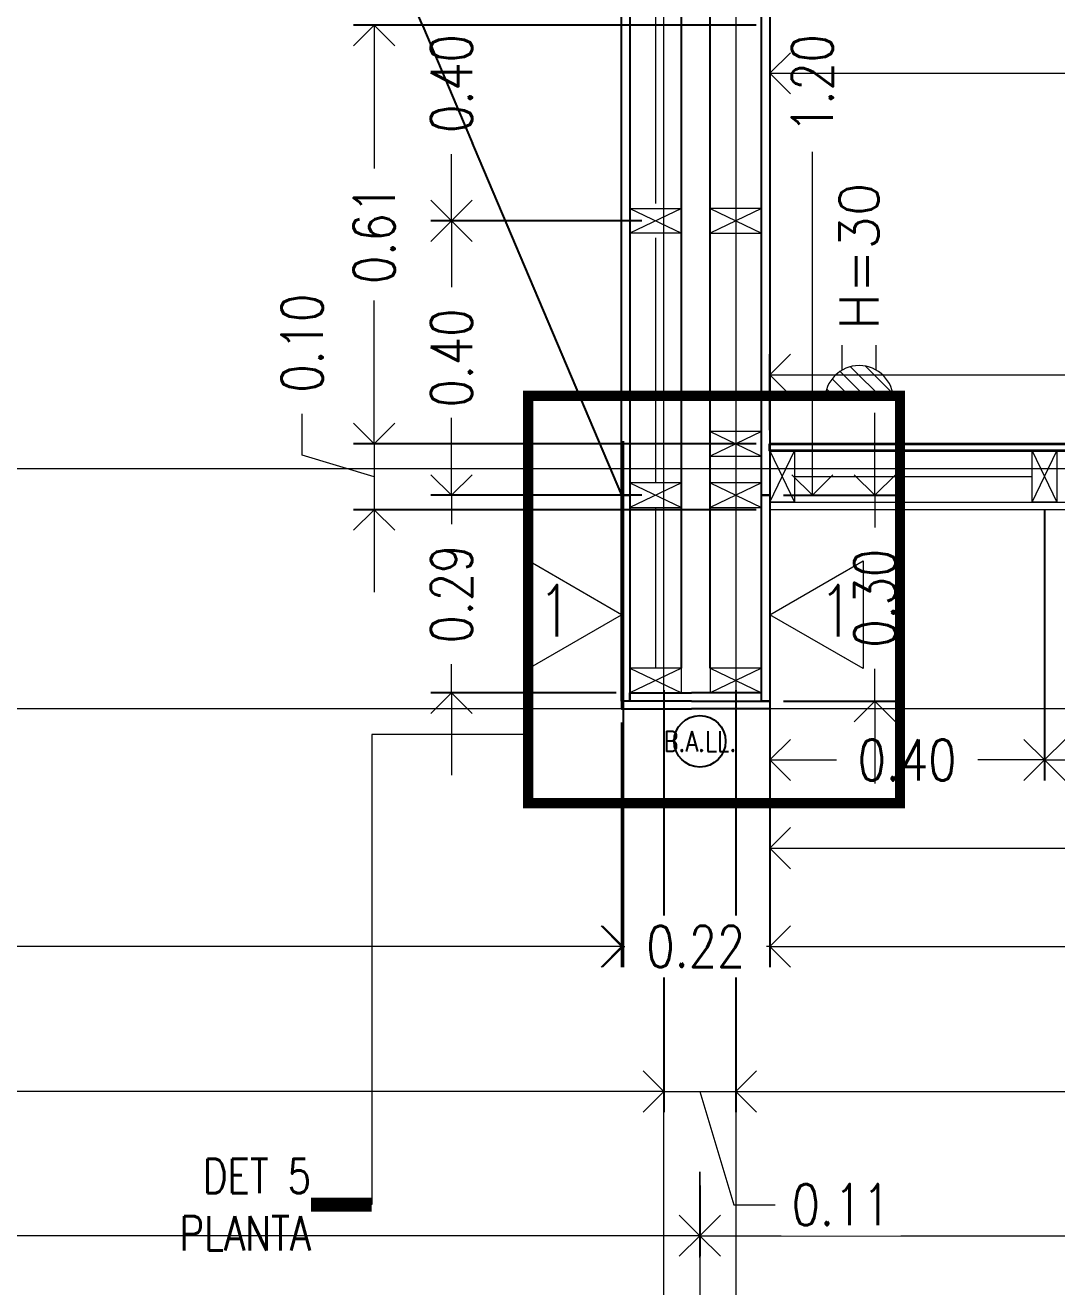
# Model space of a CAD drawing. Header units: inches. Extents: x 10.8 to 60.4, y 12.2 to 79.7.
# Drawn here: x 18.728 to 20.231, y 34.04 to 35.878 of the extents above; entities that cross this region are included whole.
import ezdxf

# ---------------------------------------------------------------- set-up
doc = ezdxf.new("R2010")
doc.units = ezdxf.units.IN
doc.header["$MEASUREMENT"] = 0
doc.linetypes.add('HIDDEN', pattern=[0.375, 0.25, -0.125])
doc.layers.get('DEFPOINTS').update_dxf_attribs({"color": 210})
for name, color, linetype, lineweight in [('A-ANNO-DIMS', 3, 'Continuous', 18), ('A-ANNO-SYMB', 3, 'Continuous', 18), ('A-ANNO-TEXT', 3, 'Continuous', 18), ('A-DETL-MBND', 3, 'Continuous', 18), ('A-DETL-MCUT', 4, 'Continuous', 25), ('A-ELEV-IDEN', 3, 'Continuous', 18), ('A-ELEV-MBE2', 4, 'Continuous', 25), ('A-SECT-MCUT', 7, 'Continuous', 35), ('A-WALL-PATT', 8, 'Continuous', 18), ('A-WALL-STUD', 3, 'Continuous', 18)]:
    doc.layers.add(name, color=color, linetype=linetype, lineweight=lineweight)
doc.styles.add('E-ROMANS', font='romans.shx', dxfattribs={"width": 0.8})
doc.dimstyles.new('E-0050_ARW_12', dxfattribs={"dimscale": 0.001, "dimtxt": 60, "dimasz": 60, "dimexe": 30, "dimexo": 20, "dimgap": 30, "dimtad": 0, "dimzin": 0, "dimdsep": 46, "dimtxsty": 'E-ROMANS', "dimblk": 'OPEN90', "dimcen": 30, "dimclrd": 256, "dimclre": 256, "dimclrt": 256, "dimadec": 0, "dimazin": 0, "dimtfac": 1, "dimtmove": 1, "dimatfit": 3, "dimldrblk": 'OPEN90', "dimfxl": 1, "dimtfill": 1, "dimtolj": 1, "dimtzin": 0, "dimlwd": -1, "dimarcsym": 0})

# ---------------------------------------------------------------- blocks, each defined once
blk = doc.blocks.new('ENCHUFE2')
h = blk.add_hatch()
h.set_pattern_fill('LINE', color=256, scale=0.01, angle=45, style=0)
h.set_pattern_definition([(45, (-139.906905, -0.294872), (-0.02245064, 0.02245064), [])])
h.paths.add_polyline_path([(0, -0.1, 1), (0, 0.1)])
for points in [[(0, 0.1), (0, -0.1)], [(0.0866, 0.05), (0.16, 0.05)], [(0.0866, -0.05), (0.16, -0.05)]]:
    blk.add_lwpolyline(points)
blk.add_arc((0, 0), 0.1, 270, 90)
blk = doc.blocks.new('_Open90')
at = {"color": 0, "linetype": 'ByBlock', "lineweight": -2}
for p, q in [((-0.5, 0.5), (0, 0)), ((0, 0), (-1, 0)), ((0, 0), (-0.5, -0.5))]:
    blk.add_line(p, q, dxfattribs=at)
blk = doc.blocks.new('*D962')
at = {"layer": 'A-ANNO-DIMS', "lineweight": -2, "transparency": 16777216}
for p, q in [((19.8129, 35.1734), (19.8129, 34.7777)), ((20.2129, 35.1734), (20.2129, 34.7777))]:
    blk.add_line(p, q, dxfattribs=at)
at = {"layer": 'A-ANNO-DIMS', "transparency": 16777216}
for p, q in [((19.8729, 34.8077), (19.9098, 34.8077)), ((20.1529, 34.8077), (20.116, 34.8077))]:
    blk.add_line(p, q, dxfattribs=at)
at = {"layer": 'DEFPOINTS', "color": 0, "transparency": 16777216}
for p in [(19.8129, 35.1934), (20.2129, 35.1934), (20.2129, 34.8077)]:
    blk.add_point(p, dxfattribs=at)
at = {"layer": 'A-ANNO-DIMS', "transparency": 16777216, "xscale": 0.06, "yscale": 0.06, "zscale": 0.06, "rotation": 180}
blk.add_blockref('_Open90', (19.8129, 34.8077), dxfattribs=at)
at = {"layer": 'A-ANNO-DIMS', "transparency": 16777216, "xscale": 0.06, "yscale": 0.06, "zscale": 0.06}
blk.add_blockref('_Open90', (20.2129, 34.8077), dxfattribs=at)
at = {"layer": 'A-ANNO-DIMS', "transparency": 16777216, "insert": (20.0129, 34.8077), "char_height": 0.06, "attachment_point": 5, "style": 'E-ROMANS', "bg_fill": 3, "box_fill_scale": 1.25, "bg_fill_color": 256, "bg_fill_true_color": 13158600, "bg_fill_transparency": 0}
blk.add_mtext('\\A1;0.40', dxfattribs=at)
blk = doc.blocks.new('*D619')
at = {"layer": 'A-ANNO-DIMS', "lineweight": -2, "transparency": 16777216}
for p, q in [((20.6129, 35.2109), (20.6129, 34.7777)), ((20.2129, 35.1734), (20.2129, 34.7777))]:
    blk.add_line(p, q, dxfattribs=at)
at = {"layer": 'A-ANNO-DIMS', "transparency": 16777216}
for p, q in [((20.2729, 34.8077), (20.3098, 34.8077)), ((20.5529, 34.8077), (20.516, 34.8077))]:
    blk.add_line(p, q, dxfattribs=at)
at = {"layer": 'DEFPOINTS', "color": 0, "transparency": 16777216}
for p in [(20.6129, 35.2309), (20.2129, 35.1934), (20.6129, 34.8077)]:
    blk.add_point(p, dxfattribs=at)
at = {"layer": 'A-ANNO-DIMS', "transparency": 16777216, "xscale": 0.06, "yscale": 0.06, "zscale": 0.06, "rotation": 180}
blk.add_blockref('_Open90', (20.2129, 34.8077), dxfattribs=at)
at = {"layer": 'A-ANNO-DIMS', "transparency": 16777216, "xscale": 0.06, "yscale": 0.06, "zscale": 0.06}
blk.add_blockref('_Open90', (20.6129, 34.8077), dxfattribs=at)
at = {"layer": 'A-ANNO-DIMS', "transparency": 16777216, "insert": (20.4129, 34.8077), "char_height": 0.06, "attachment_point": 5, "style": 'E-ROMANS', "bg_fill": 3, "box_fill_scale": 1.25, "bg_fill_color": 256, "bg_fill_true_color": 13158600, "bg_fill_transparency": 0}
blk.add_mtext('\\A1;0.40', dxfattribs=at)
blk = doc.blocks.new('*D625')
at = {"layer": 'A-ANNO-DIMS', "lineweight": -2, "transparency": 16777216}
for p, q in [((19.8129, 35.1624), (19.8129, 34.6491)), ((21.0129, 35.1624), (21.0129, 34.6491))]:
    blk.add_line(p, q, dxfattribs=at)
at = {"layer": 'A-ANNO-DIMS', "transparency": 16777216}
for p, q in [((19.8729, 34.6791), (20.3132, 34.6791)), ((20.9529, 34.6791), (20.5126, 34.6791))]:
    blk.add_line(p, q, dxfattribs=at)
at = {"layer": 'DEFPOINTS', "color": 0, "transparency": 16777216}
for p in [(19.8129, 35.1824), (21.0129, 35.1824), (21.0129, 34.6791)]:
    blk.add_point(p, dxfattribs=at)
at = {"layer": 'A-ANNO-DIMS', "transparency": 16777216, "xscale": 0.06, "yscale": 0.06, "zscale": 0.06, "rotation": 180}
blk.add_blockref('_Open90', (19.8129, 34.6791), dxfattribs=at)
at = {"layer": 'A-ANNO-DIMS', "transparency": 16777216, "xscale": 0.06, "yscale": 0.06, "zscale": 0.06}
blk.add_blockref('_Open90', (21.0129, 34.6791), dxfattribs=at)
at = {"layer": 'A-ANNO-DIMS', "transparency": 16777216, "insert": (20.4129, 34.6791), "char_height": 0.06, "attachment_point": 5, "style": 'E-ROMANS', "bg_fill": 3, "box_fill_scale": 1.25, "bg_fill_color": 256, "bg_fill_true_color": 13158600, "bg_fill_transparency": 0}
blk.add_mtext('\\A1;1.20', dxfattribs=at)
blk = doc.blocks.new('*D628')
at = {"layer": 'A-ANNO-DIMS', "lineweight": -2, "transparency": 16777216}
for p, q in [((19.8129, 35.2584), (19.8129, 34.506)), ((22.8229, 35.2484), (22.8229, 34.506))]:
    blk.add_line(p, q, dxfattribs=at)
at = {"layer": 'A-ANNO-DIMS', "transparency": 16777216}
for p, q in [((19.8729, 34.536), (21.2216, 34.536)), ((22.7629, 34.536), (21.4142, 34.536))]:
    blk.add_line(p, q, dxfattribs=at)
at = {"layer": 'DEFPOINTS', "color": 0, "transparency": 16777216}
for p in [(19.8129, 35.2784), (22.8229, 35.2684), (22.8229, 34.536)]:
    blk.add_point(p, dxfattribs=at)
at = {"layer": 'A-ANNO-DIMS', "transparency": 16777216, "xscale": 0.06, "yscale": 0.06, "zscale": 0.06, "rotation": 180}
blk.add_blockref('_Open90', (19.8129, 34.536), dxfattribs=at)
at = {"layer": 'A-ANNO-DIMS', "transparency": 16777216, "xscale": 0.06, "yscale": 0.06, "zscale": 0.06}
blk.add_blockref('_Open90', (22.8229, 34.536), dxfattribs=at)
at = {"layer": 'A-ANNO-DIMS', "transparency": 16777216, "insert": (21.3179, 34.536), "char_height": 0.06, "attachment_point": 5, "style": 'E-ROMANS', "bg_fill": 3, "box_fill_scale": 1.25, "bg_fill_color": 256, "bg_fill_true_color": 13158600, "bg_fill_transparency": 0}
blk.add_mtext('\\A1;3.01', dxfattribs=at)
blk = doc.blocks.new('*D629')
at = {"layer": 'A-ANNO-DIMS', "lineweight": -2, "transparency": 16777216}
for p, q in [((19.7109, 34.1875), (19.7109, 34.0845)), ((26.0099, 34.1875), (26.0099, 34.0845))]:
    blk.add_line(p, q, dxfattribs=at)
at = {"layer": 'A-ANNO-DIMS', "transparency": 16777216}
for p, q in [((19.7709, 34.1145), (22.7584, 34.1145)), ((25.9499, 34.1145), (22.9624, 34.1145))]:
    blk.add_line(p, q, dxfattribs=at)
at = {"layer": 'DEFPOINTS', "color": 0, "transparency": 16777216}
for p in [(19.7109, 34.2075), (26.0099, 34.2075), (26.0099, 34.1145)]:
    blk.add_point(p, dxfattribs=at)
at = {"layer": 'A-ANNO-DIMS', "transparency": 16777216, "xscale": 0.06, "yscale": 0.06, "zscale": 0.06, "rotation": 180}
blk.add_blockref('_Open90', (19.7109, 34.1145), dxfattribs=at)
at = {"layer": 'A-ANNO-DIMS', "transparency": 16777216, "xscale": 0.06, "yscale": 0.06, "zscale": 0.06}
blk.add_blockref('_Open90', (26.0099, 34.1145), dxfattribs=at)
at = {"layer": 'A-ANNO-DIMS', "transparency": 16777216, "insert": (22.8604, 34.1145), "char_height": 0.06, "attachment_point": 5, "style": 'E-ROMANS', "bg_fill": 3, "box_fill_scale": 1.25, "bg_fill_color": 256, "bg_fill_true_color": 13158600, "bg_fill_transparency": 0}
blk.add_mtext('\\A1;6.30', dxfattribs=at)
blk = doc.blocks.new('*D970')
at = {"layer": 'A-ANNO-DIMS', "transparency": 16777216}
for p, q in [((19.9658, 35.2534), (19.9658, 35.3134)), ((19.9658, 35.1934), (19.9658, 35.1466)), ((19.9658, 34.8934), (19.9658, 34.9403)), ((19.9658, 34.8334), (19.9658, 34.7734))]:
    blk.add_line(p, q, dxfattribs=at)
at = {"layer": 'A-ANNO-DIMS', "lineweight": -2, "transparency": 16777216}
for p, q in [((19.8329, 35.1934), (19.9958, 35.1934)), ((19.8329, 34.8934), (19.9958, 34.8934))]:
    blk.add_line(p, q, dxfattribs=at)
at = {"layer": 'DEFPOINTS', "color": 0, "transparency": 16777216}
for p in [(19.8129, 35.1934), (19.9658, 35.1934), (19.8129, 34.8934)]:
    blk.add_point(p, dxfattribs=at)
at = {"layer": 'A-ANNO-DIMS', "transparency": 16777216, "xscale": 0.06, "yscale": 0.06, "zscale": 0.06}
for p, rotation in [((19.9658, 35.1934), 270), ((19.9658, 34.8934), 90)]:
    blk.add_blockref('_Open90', p, dxfattribs=dict(at, rotation=rotation))
at = {"layer": 'A-ANNO-DIMS', "transparency": 16777216, "insert": (19.9658, 35.0434), "char_height": 0.06, "attachment_point": 5, "rotation": 90, "style": 'E-ROMANS', "bg_fill": 3, "box_fill_scale": 1.25, "bg_fill_color": 256, "bg_fill_true_color": 13158600, "bg_fill_transparency": 0}
blk.add_mtext('\\A1;0.30', dxfattribs=at)
blk = doc.blocks.new('*D971')
at = {"layer": 'A-ANNO-DIMS', "lineweight": -2, "transparency": 16777216}
for p, q in [((19.8329, 36.3934), (19.9048, 36.3934)), ((19.8329, 35.1934), (19.9048, 35.1934))]:
    blk.add_line(p, q, dxfattribs=at)
at = {"layer": 'A-ANNO-DIMS', "transparency": 16777216}
for p, q in [((19.8748, 36.3334), (19.8748, 35.8931)), ((19.8748, 35.2534), (19.8748, 35.6937))]:
    blk.add_line(p, q, dxfattribs=at)
at = {"layer": 'DEFPOINTS', "color": 0, "transparency": 16777216}
for p in [(19.8129, 36.3934), (19.8748, 36.3934), (19.8129, 35.1934)]:
    blk.add_point(p, dxfattribs=at)
at = {"layer": 'A-ANNO-DIMS', "transparency": 16777216, "xscale": 0.06, "yscale": 0.06, "zscale": 0.06}
for p, rotation in [((19.8748, 36.3934), 90), ((19.8748, 35.1934), 270)]:
    blk.add_blockref('_Open90', p, dxfattribs=dict(at, rotation=rotation))
at = {"layer": 'A-ANNO-DIMS', "transparency": 16777216, "insert": (19.8748, 35.7934), "char_height": 0.06, "attachment_point": 5, "rotation": 90, "style": 'E-ROMANS', "bg_fill": 3, "box_fill_scale": 1.25, "bg_fill_color": 256, "bg_fill_true_color": 13158600, "bg_fill_transparency": 0}
blk.add_mtext('\\A1;1.20', dxfattribs=at)
blk = doc.blocks.new('*D648')
at = {"layer": 'A-ANNO-DIMS', "transparency": 16777216}
for p, q in [((19.3489, 35.2534), (19.3489, 35.3134)), ((19.3489, 35.1934), (19.3489, 35.1514)), ((19.3489, 34.9054), (19.3489, 34.9474)), ((19.3489, 34.8454), (19.3489, 34.7854))]:
    blk.add_line(p, q, dxfattribs=at)
at = {"layer": 'A-ANNO-DIMS', "lineweight": -2, "transparency": 16777216}
for p, q in [((19.6264, 35.1934), (19.3189, 35.1934)), ((19.5889, 34.9054), (19.3189, 34.9054))]:
    blk.add_line(p, q, dxfattribs=at)
at = {"layer": 'DEFPOINTS', "color": 0, "transparency": 16777216}
for p in [(19.3489, 35.1934), (19.6464, 35.1934), (19.6089, 34.9054)]:
    blk.add_point(p, dxfattribs=at)
at = {"layer": 'A-ANNO-DIMS', "transparency": 16777216, "xscale": 0.06, "yscale": 0.06, "zscale": 0.06}
for p, rotation in [((19.3489, 35.1934), 270), ((19.3489, 34.9054), 90)]:
    blk.add_blockref('_Open90', p, dxfattribs=dict(at, rotation=rotation))
at = {"layer": 'A-ANNO-DIMS', "transparency": 16777216, "insert": (19.3489, 35.0494), "char_height": 0.06, "attachment_point": 5, "rotation": 90, "style": 'E-ROMANS', "bg_fill": 3, "box_fill_scale": 1.25, "bg_fill_color": 256, "bg_fill_true_color": 13158600, "bg_fill_transparency": 0}
blk.add_mtext('\\A1;0.29', dxfattribs=at)
blk = doc.blocks.new('*D649')
at = {"layer": 'A-ANNO-DIMS', "lineweight": -2, "transparency": 16777216}
for p, q in [((19.6264, 35.5934), (19.3189, 35.5934)), ((19.6264, 35.1934), (19.3189, 35.1934))]:
    blk.add_line(p, q, dxfattribs=at)
at = {"layer": 'A-ANNO-DIMS', "transparency": 16777216}
for p, q in [((19.3489, 35.5334), (19.3489, 35.4965)), ((19.3489, 35.2534), (19.3489, 35.2903))]:
    blk.add_line(p, q, dxfattribs=at)
at = {"layer": 'DEFPOINTS', "color": 0, "transparency": 16777216}
for p in [(19.3489, 35.5934), (19.6464, 35.5934), (19.6464, 35.1934)]:
    blk.add_point(p, dxfattribs=at)
at = {"layer": 'A-ANNO-DIMS', "transparency": 16777216, "xscale": 0.06, "yscale": 0.06, "zscale": 0.06}
for p, rotation in [((19.3489, 35.5934), 90), ((19.3489, 35.1934), 270)]:
    blk.add_blockref('_Open90', p, dxfattribs=dict(at, rotation=rotation))
at = {"layer": 'A-ANNO-DIMS', "transparency": 16777216, "insert": (19.3489, 35.3934), "char_height": 0.06, "attachment_point": 5, "rotation": 90, "style": 'E-ROMANS', "bg_fill": 3, "box_fill_scale": 1.25, "bg_fill_color": 256, "bg_fill_true_color": 13158600, "bg_fill_transparency": 0}
blk.add_mtext('\\A1;0.40', dxfattribs=at)
blk = doc.blocks.new('*D650')
at = {"layer": 'A-ANNO-DIMS', "lineweight": -2, "transparency": 16777216}
for p, q in [((19.6264, 35.9934), (19.3189, 35.9934)), ((19.6264, 35.5934), (19.3189, 35.5934))]:
    blk.add_line(p, q, dxfattribs=at)
at = {"layer": 'A-ANNO-DIMS', "transparency": 16777216}
for p, q in [((19.3489, 35.9334), (19.3489, 35.8965)), ((19.3489, 35.6534), (19.3489, 35.6903))]:
    blk.add_line(p, q, dxfattribs=at)
at = {"layer": 'DEFPOINTS', "color": 0, "transparency": 16777216}
for p in [(19.3489, 35.9934), (19.6464, 35.9934), (19.6464, 35.5934)]:
    blk.add_point(p, dxfattribs=at)
at = {"layer": 'A-ANNO-DIMS', "transparency": 16777216, "xscale": 0.06, "yscale": 0.06, "zscale": 0.06}
for p, rotation in [((19.3489, 35.9934), 90), ((19.3489, 35.5934), 270)]:
    blk.add_blockref('_Open90', p, dxfattribs=dict(at, rotation=rotation))
at = {"layer": 'A-ANNO-DIMS', "transparency": 16777216, "insert": (19.3489, 35.7934), "char_height": 0.06, "attachment_point": 5, "rotation": 90, "style": 'E-ROMANS', "bg_fill": 3, "box_fill_scale": 1.25, "bg_fill_color": 256, "bg_fill_true_color": 13158600, "bg_fill_transparency": 0}
blk.add_mtext('\\A1;0.40', dxfattribs=at)
blk = doc.blocks.new('*D985')
at = {"layer": 'A-ANNO-DIMS', "lineweight": -2, "transparency": 16777216}
for p, q in [((19.8129, 35.2884), (19.8129, 35.3989)), ((21.0129, 35.2884), (21.0129, 35.3989))]:
    blk.add_line(p, q, dxfattribs=at)
at = {"layer": 'A-ANNO-DIMS', "transparency": 16777216}
for p, q in [((19.8729, 35.3689), (20.3132, 35.3689)), ((20.9529, 35.3689), (20.5126, 35.3689))]:
    blk.add_line(p, q, dxfattribs=at)
at = {"layer": 'DEFPOINTS', "color": 0, "transparency": 16777216}
for p in [(19.8129, 35.3689), (19.8129, 35.2684), (21.0129, 35.2684)]:
    blk.add_point(p, dxfattribs=at)
at = {"layer": 'A-ANNO-DIMS', "transparency": 16777216, "xscale": 0.06, "yscale": 0.06, "zscale": 0.06, "rotation": 180}
blk.add_blockref('_Open90', (19.8129, 35.3689), dxfattribs=at)
at = {"layer": 'A-ANNO-DIMS', "transparency": 16777216, "xscale": 0.06, "yscale": 0.06, "zscale": 0.06}
blk.add_blockref('_Open90', (21.0129, 35.3689), dxfattribs=at)
at = {"layer": 'A-ANNO-DIMS', "transparency": 16777216, "insert": (20.4129, 35.3689), "char_height": 0.06, "attachment_point": 5, "style": 'E-ROMANS', "bg_fill": 3, "box_fill_scale": 1.25, "bg_fill_color": 256, "bg_fill_true_color": 13158600, "bg_fill_transparency": 0}
blk.add_mtext('\\A1;1.20', dxfattribs=at)
blk = doc.blocks.new('*D694')
at = {"layer": 'A-ANNO-DIMS', "lineweight": -2, "transparency": 16777216}
for p, q in [((19.7929, 35.8784), (19.2063, 35.8784)), ((19.7929, 35.2684), (19.2063, 35.2684))]:
    blk.add_line(p, q, dxfattribs=at)
at = {"layer": 'A-ANNO-DIMS', "transparency": 16777216}
for p, q in [((19.2363, 35.8184), (19.2363, 35.6697)), ((19.2363, 35.3284), (19.2363, 35.4771))]:
    blk.add_line(p, q, dxfattribs=at)
at = {"layer": 'DEFPOINTS', "color": 0, "transparency": 16777216}
for p in [(19.2363, 35.8784), (19.8129, 35.8784), (19.8129, 35.2684)]:
    blk.add_point(p, dxfattribs=at)
at = {"layer": 'A-ANNO-DIMS', "transparency": 16777216, "xscale": 0.06, "yscale": 0.06, "zscale": 0.06}
for p, rotation in [((19.2363, 35.8784), 90), ((19.2363, 35.2684), 270)]:
    blk.add_blockref('_Open90', p, dxfattribs=dict(at, rotation=rotation))
at = {"layer": 'A-ANNO-DIMS', "transparency": 16777216, "insert": (19.2363, 35.5734), "char_height": 0.06, "attachment_point": 5, "rotation": 90, "style": 'E-ROMANS', "bg_fill": 3, "box_fill_scale": 1.25, "bg_fill_color": 256, "bg_fill_true_color": 13158600, "bg_fill_transparency": 0}
blk.add_mtext('\\A1;0.61', dxfattribs=at)
blk = doc.blocks.new('*D999')
at = {"layer": 'A-ANNO-DIMS', "transparency": 16777216}
for p, q in [((19.2363, 35.3284), (19.2363, 35.3884)), ((19.1313, 35.2519), (19.1313, 35.3119)), ((19.2363, 35.2684), (19.2363, 35.1724)), ((19.2363, 35.2684), (19.2363, 35.1724)), ((19.2363, 35.2204), (19.1313, 35.2519)), ((19.2363, 35.1124), (19.2363, 35.0524))]:
    blk.add_line(p, q, dxfattribs=at)
at = {"layer": 'A-ANNO-DIMS', "lineweight": -2, "transparency": 16777216}
for p, q in [((19.7929, 35.2684), (19.2063, 35.2684)), ((19.7929, 35.1724), (19.2063, 35.1724))]:
    blk.add_line(p, q, dxfattribs=at)
at = {"layer": 'DEFPOINTS', "color": 0, "transparency": 16777216}
for p in [(19.8129, 35.2684), (19.2363, 35.1724), (19.8129, 35.1724)]:
    blk.add_point(p, dxfattribs=at)
at = {"layer": 'A-ANNO-DIMS', "transparency": 16777216, "xscale": 0.06, "yscale": 0.06, "zscale": 0.06}
for p, rotation in [((19.2363, 35.2684), 270), ((19.2363, 35.1724), 90)]:
    blk.add_blockref('_Open90', p, dxfattribs=dict(at, rotation=rotation))
at = {"layer": 'A-ANNO-DIMS', "transparency": 16777216, "insert": (19.1313, 35.4151), "char_height": 0.06, "attachment_point": 5, "rotation": 90, "style": 'E-ROMANS', "bg_fill": 3, "box_fill_scale": 1.25, "bg_fill_color": 256, "bg_fill_true_color": 13158600, "bg_fill_transparency": 0}
blk.add_mtext('\\A1;0.10', dxfattribs=at)
blk = doc.blocks.new('*D706')
at = {"layer": 'A-ANNO-DIMS', "lineweight": -2, "transparency": 16777216}
for p, q in [((13.3999, 34.8734), (13.3999, 34.0845)), ((19.7109, 34.1875), (19.7109, 34.0845))]:
    blk.add_line(p, q, dxfattribs=at)
at = {"layer": 'A-ANNO-DIMS', "transparency": 16777216}
for p, q in [((13.4599, 34.1145), (16.4602, 34.1145)), ((19.6509, 34.1145), (16.6505, 34.1145))]:
    blk.add_line(p, q, dxfattribs=at)
at = {"layer": 'DEFPOINTS', "color": 0, "transparency": 16777216}
for p in [(13.3999, 34.8934), (19.7109, 34.2075), (19.7109, 34.1145)]:
    blk.add_point(p, dxfattribs=at)
at = {"layer": 'A-ANNO-DIMS', "transparency": 16777216, "xscale": 0.06, "yscale": 0.06, "zscale": 0.06, "rotation": 180}
blk.add_blockref('_Open90', (13.3999, 34.1145), dxfattribs=at)
at = {"layer": 'A-ANNO-DIMS', "transparency": 16777216, "xscale": 0.06, "yscale": 0.06, "zscale": 0.06}
blk.add_blockref('_Open90', (19.7109, 34.1145), dxfattribs=at)
at = {"layer": 'A-ANNO-DIMS', "transparency": 16777216, "insert": (16.5554, 34.1145), "char_height": 0.06, "attachment_point": 5, "style": 'E-ROMANS', "bg_fill": 3, "box_fill_scale": 1.25, "bg_fill_color": 256, "bg_fill_true_color": 13158600, "bg_fill_transparency": 0}
blk.add_mtext('\\A1;6.31', dxfattribs=at)
blk = doc.blocks.new('*D707')
at = {"layer": 'A-ANNO-DIMS', "lineweight": -2, "transparency": 16777216}
for p, q in [((16.6209, 35.2724), (16.6209, 34.506)), ((19.5989, 35.2724), (19.5989, 34.506))]:
    blk.add_line(p, q, dxfattribs=at)
at = {"layer": 'A-ANNO-DIMS', "transparency": 16777216}
for p, q in [((16.6809, 34.536), (18.0067, 34.536)), ((19.5389, 34.536), (18.213, 34.536))]:
    blk.add_line(p, q, dxfattribs=at)
at = {"layer": 'DEFPOINTS', "color": 0, "transparency": 16777216}
for p in [(16.6209, 35.2924), (19.5989, 35.2924), (19.5989, 34.536)]:
    blk.add_point(p, dxfattribs=at)
at = {"layer": 'A-ANNO-DIMS', "transparency": 16777216, "xscale": 0.06, "yscale": 0.06, "zscale": 0.06, "rotation": 180}
blk.add_blockref('_Open90', (16.6209, 34.536), dxfattribs=at)
at = {"layer": 'A-ANNO-DIMS', "transparency": 16777216, "xscale": 0.06, "yscale": 0.06, "zscale": 0.06}
blk.add_blockref('_Open90', (19.5989, 34.536), dxfattribs=at)
at = {"layer": 'A-ANNO-DIMS', "transparency": 16777216, "insert": (18.1099, 34.536), "char_height": 0.06, "attachment_point": 5, "style": 'E-ROMANS', "bg_fill": 3, "box_fill_scale": 1.25, "bg_fill_color": 256, "bg_fill_true_color": 13158600, "bg_fill_transparency": 0}
blk.add_mtext('\\A1;2.98', dxfattribs=at)
blk = doc.blocks.new('*D873')
at = {"layer": 'A-ANNO-DIMS', "lineweight": -2, "transparency": 16777216}
for p, q in [((22.8604, 35.1974), (22.8604, 34.2946)), ((19.7634, 34.9094), (19.7634, 34.2946))]:
    blk.add_line(p, q, dxfattribs=at)
at = {"layer": 'A-ANNO-DIMS', "transparency": 16777216}
for p, q in [((19.8234, 34.3246), (21.2088, 34.3246)), ((22.8004, 34.3246), (21.415, 34.3246))]:
    blk.add_line(p, q, dxfattribs=at)
at = {"layer": 'DEFPOINTS', "color": 0, "transparency": 16777216}
for p in [(22.8604, 35.2174), (19.7634, 34.9294), (22.8604, 34.3246)]:
    blk.add_point(p, dxfattribs=at)
at = {"layer": 'A-ANNO-DIMS', "transparency": 16777216, "xscale": 0.06, "yscale": 0.06, "zscale": 0.06, "rotation": 180}
blk.add_blockref('_Open90', (19.7634, 34.3246), dxfattribs=at)
at = {"layer": 'A-ANNO-DIMS', "transparency": 16777216, "xscale": 0.06, "yscale": 0.06, "zscale": 0.06}
blk.add_blockref('_Open90', (22.8604, 34.3246), dxfattribs=at)
at = {"layer": 'A-ANNO-DIMS', "transparency": 16777216, "insert": (21.3119, 34.3246), "char_height": 0.06, "attachment_point": 5, "style": 'E-ROMANS', "bg_fill": 3, "box_fill_scale": 1.25, "bg_fill_color": 256, "bg_fill_true_color": 13158600, "bg_fill_transparency": 0}
blk.add_mtext('\\A1;3.10', dxfattribs=at)
blk = doc.blocks.new('*D876')
at = {"layer": 'A-ANNO-DIMS', "lineweight": -2, "transparency": 16777216}
for p, q in [((16.5614, 35.1974), (16.5614, 34.2946)), ((19.6584, 34.9094), (19.6584, 34.2946))]:
    blk.add_line(p, q, dxfattribs=at)
at = {"layer": 'A-ANNO-DIMS', "transparency": 16777216}
for p, q in [((16.6214, 34.3246), (18.0067, 34.3246)), ((19.5984, 34.3246), (18.213, 34.3246))]:
    blk.add_line(p, q, dxfattribs=at)
at = {"layer": 'DEFPOINTS', "color": 0, "transparency": 16777216}
for p in [(16.5614, 35.2174), (19.6584, 34.9294), (19.6584, 34.3246)]:
    blk.add_point(p, dxfattribs=at)
at = {"layer": 'A-ANNO-DIMS', "transparency": 16777216, "xscale": 0.06, "yscale": 0.06, "zscale": 0.06, "rotation": 180}
blk.add_blockref('_Open90', (16.5614, 34.3246), dxfattribs=at)
at = {"layer": 'A-ANNO-DIMS', "transparency": 16777216, "xscale": 0.06, "yscale": 0.06, "zscale": 0.06}
blk.add_blockref('_Open90', (19.6584, 34.3246), dxfattribs=at)
at = {"layer": 'A-ANNO-DIMS', "transparency": 16777216, "insert": (18.1099, 34.3246), "char_height": 0.06, "attachment_point": 5, "style": 'E-ROMANS', "bg_fill": 3, "box_fill_scale": 1.25, "bg_fill_color": 256, "bg_fill_true_color": 13158600, "bg_fill_transparency": 0}
blk.add_mtext('\\A1;3.10', dxfattribs=at)
blk = doc.blocks.new('*D877')
at = {"layer": 'A-ANNO-DIMS', "lineweight": -2, "transparency": 16777216}
for p, q in [((19.6584, 34.9094), (19.6584, 34.2946)), ((19.7634, 34.9094), (19.7634, 34.2946))]:
    blk.add_line(p, q, dxfattribs=at)
at = {"layer": 'A-ANNO-DIMS', "transparency": 16777216}
for p, q in [((19.5984, 34.3246), (19.5384, 34.3246)), ((19.6584, 34.3246), (19.7634, 34.3246)), ((19.6584, 34.3246), (19.7634, 34.3246)), ((19.7109, 34.3246), (19.7604, 34.1596)), ((19.8234, 34.3246), (19.8834, 34.3246)), ((19.7604, 34.1596), (19.8204, 34.1596))]:
    blk.add_line(p, q, dxfattribs=at)
at = {"layer": 'DEFPOINTS', "color": 0, "transparency": 16777216}
for p in [(19.6584, 34.9294), (19.7634, 34.9294), (19.7634, 34.3246)]:
    blk.add_point(p, dxfattribs=at)
at = {"layer": 'A-ANNO-DIMS', "transparency": 16777216, "xscale": 0.06, "yscale": 0.06, "zscale": 0.06}
blk.add_blockref('_Open90', (19.6584, 34.3246), dxfattribs=at)
at = {"layer": 'A-ANNO-DIMS', "transparency": 16777216, "xscale": 0.06, "yscale": 0.06, "zscale": 0.06, "rotation": 180}
blk.add_blockref('_Open90', (19.7634, 34.3246), dxfattribs=at)
at = {"layer": 'A-ANNO-DIMS', "transparency": 16777216, "insert": (19.9167, 34.1596), "char_height": 0.06, "attachment_point": 5, "style": 'E-ROMANS', "bg_fill": 3, "box_fill_scale": 1.25, "bg_fill_color": 256, "bg_fill_true_color": 13158600, "bg_fill_transparency": 0}
blk.add_mtext('\\A1;0.11', dxfattribs=at)
blk = doc.blocks.new('*D1047')
at = {"layer": 'A-ANNO-DIMS', "lineweight": -2, "transparency": 16777216}
for p, q in [((19.5969, 34.8624), (19.5969, 34.506)), ((19.8129, 34.8624), (19.8129, 34.506))]:
    blk.add_line(p, q, dxfattribs=at)
at = {"layer": 'A-ANNO-DIMS', "transparency": 16777216}
for p, q in [((19.5369, 34.536), (19.4769, 34.536)), ((19.5969, 34.536), (19.6017, 34.536)), ((19.8129, 34.536), (19.808, 34.536)), ((19.8729, 34.536), (19.9329, 34.536))]:
    blk.add_line(p, q, dxfattribs=at)
at = {"layer": 'DEFPOINTS', "color": 0, "transparency": 16777216}
for p in [(19.5969, 34.8824), (19.8129, 34.8824), (19.5969, 34.536)]:
    blk.add_point(p, dxfattribs=at)
at = {"layer": 'A-ANNO-DIMS', "transparency": 16777216, "xscale": 0.06, "yscale": 0.06, "zscale": 0.06}
blk.add_blockref('_Open90', (19.5969, 34.536), dxfattribs=at)
at = {"layer": 'A-ANNO-DIMS', "transparency": 16777216, "xscale": 0.06, "yscale": 0.06, "zscale": 0.06, "rotation": 180}
blk.add_blockref('_Open90', (19.8129, 34.536), dxfattribs=at)
at = {"layer": 'A-ANNO-DIMS', "transparency": 16777216, "insert": (19.7049, 34.536), "char_height": 0.06, "attachment_point": 5, "style": 'E-ROMANS', "bg_fill": 3, "box_fill_scale": 1.25, "bg_fill_color": 256, "bg_fill_true_color": 13158600, "bg_fill_transparency": 0}
blk.add_mtext('\\A1;0.22', dxfattribs=at)
blk = doc.blocks.new('*D900')
at = {"layer": 'A-ANNO-DIMS', "lineweight": -2, "transparency": 16777216}
for p, q in [((19.8129, 35.8584), (19.8129, 35.7784)), ((21.8129, 35.8584), (21.8129, 35.7784))]:
    blk.add_line(p, q, dxfattribs=at)
at = {"layer": 'A-ANNO-DIMS', "transparency": 16777216}
for p, q in [((19.8729, 35.8084), (20.7098, 35.8084)), ((21.7529, 35.8084), (20.9161, 35.8084))]:
    blk.add_line(p, q, dxfattribs=at)
at = {"layer": 'DEFPOINTS', "color": 0, "transparency": 16777216}
for p in [(19.8129, 35.8784), (21.8129, 35.8784), (21.8129, 35.8084)]:
    blk.add_point(p, dxfattribs=at)
at = {"layer": 'A-ANNO-DIMS', "transparency": 16777216, "xscale": 0.06, "yscale": 0.06, "zscale": 0.06, "rotation": 180}
blk.add_blockref('_Open90', (19.8129, 35.8084), dxfattribs=at)
at = {"layer": 'A-ANNO-DIMS', "transparency": 16777216, "xscale": 0.06, "yscale": 0.06, "zscale": 0.06}
blk.add_blockref('_Open90', (21.8129, 35.8084), dxfattribs=at)
at = {"layer": 'A-ANNO-DIMS', "transparency": 16777216, "insert": (20.8129, 35.8084), "char_height": 0.06, "attachment_point": 5, "style": 'E-ROMANS', "bg_fill": 3, "box_fill_scale": 1.25, "bg_fill_color": 256, "bg_fill_true_color": 13158600, "bg_fill_transparency": 0}
blk.add_mtext('\\A1;2.00', dxfattribs=at)

msp = doc.modelspace()

# ---------------------------------------------------------------- linework, layer by layer
at = {"layer": 'A-ANNO-SYMB'}
msp.add_line((34.2889, 35.2319), (11.4546, 35.2319), dxfattribs=at)
at = {"layer": 'A-DETL-MBND'}
msp.add_lwpolyline([(21.0129, 35.1834), (21.0129, 35.1724), (19.8129, 35.1724), (19.8129, 35.1834)], close=True, dxfattribs=at)
at = {"layer": 'A-DETL-MCUT'}
for points in [[(19.8009, 35.1934), (19.8009, 36.3934), (19.8129, 36.3934), (19.8129, 35.1934)], [(19.8009, 34.8934), (19.8009, 35.1934), (19.8129, 35.1934), (19.8129, 34.8934)]]:
    msp.add_lwpolyline(points, close=True, dxfattribs=at)
msp.add_lwpolyline([(19.6989, 34.8934), (19.8009, 34.8934), (19.8009, 34.9054), (19.6989, 34.9054)], dxfattribs=at)
at = {"layer": 'A-ELEV-IDEN'}
msp.add_line((25.8959, 34.8824), (19.8129, 34.8824), dxfattribs=at)
at = {"layer": 'A-ELEV-MBE2'}
msp.add_line((19.7259, 34.9414), (19.7259, 42.3454), dxfattribs=at)
at = {"layer": 'A-ELEV-MBE2', "ltscale": 0.05}
msp.add_circle((19.7109, 34.8349), 0.0375, dxfattribs=at)
at = {"layer": 'A-SECT-MCUT'}
msp.add_lwpolyline([(19.8129, 35.2684), (21.0129, 35.2684), (21.0129, 35.2584), (19.8129, 35.2584)], close=True, dxfattribs=at)

# ---------------------------------------------------------------- block references
at = {"layer": 'A-ANNO-SYMB', "xscale": 0.5, "yscale": 0.5, "zscale": 0.5, "rotation": 90}
msp.add_blockref('ENCHUFE2', (19.943, 35.3324), dxfattribs=at)

# ---------------------------------------------------------------- texts
at = {"layer": 'A-ANNO-SYMB', "style": 'E-ROMANS'}
msp.add_text('H=30', height=0.05689, rotation=90, dxfattribs=at).set_placement((19.9712, 35.4345))
at = {"layer": 'A-ANNO-TEXT', "insert": (19.7109, 34.8349), "char_height": 0.03, "attachment_point": 5, "style": 'E-ROMANS'}
msp.add_mtext('\\pi-0.09,l0.09,t0.09;B.A.LL.', dxfattribs=at)

# ---------------------------------------------------------------- dimensions: what is measured, and where the dimension line sits
at = {"layer": 'A-ANNO-DIMS'}
dim = msp.add_linear_dim(base=(26.0099, 34.1145), p1=(19.7109, 34.2075), p2=(26.0099, 34.2075), dimstyle='E-0050_ARW_12', dxfattribs=at)
dim.commit()
dim.dimension.update_dxf_attribs({"geometry": '*D629', "text_midpoint": (22.8604, 34.1145)})

# ---------------------------------------------------------------- next in the draw order: linework, layer by layer
at = {"layer": 'A-ANNO-TEXT', "linetype": 'HIDDEN'}
for points in [[(13.4118, 34.2075), (13.4118, 32.9578), (16.4199, 32.9578), (16.5629, 32.8096), (16.7059, 32.9578), (19.7109, 32.9578), (19.7109, 34.2075)], [(19.7109, 34.2075), (19.7109, 32.9578), (22.7189, 32.9578), (22.862, 32.8096), (23.005, 32.9578), (26.0099, 32.9578), (26.0099, 34.2075)]]:
    msp.add_lwpolyline(points, dxfattribs=at)

# ---------------------------------------------------------------- next in the draw order: dimensions: what is measured, and where the dimension line sits
at = {"layer": 'A-ANNO-DIMS'}
dim = msp.add_linear_dim(base=(19.3489, 35.1934), p1=(19.6089, 34.9054), p2=(19.6464, 35.1934), angle=90, dimstyle='E-0050_ARW_12', dxfattribs=at)
dim.commit()
dim.dimension.update_dxf_attribs({"geometry": '*D648', "text_midpoint": (19.3489, 35.0494)})
dim = msp.add_linear_dim(base=(20.2129, 34.8077), p1=(19.8129, 35.1934), p2=(20.2129, 35.1934), dimstyle='E-0050_ARW_12', dxfattribs=at)
dim.commit()
dim.dimension.update_dxf_attribs({"geometry": '*D962', "text_midpoint": (20.0129, 34.8077)})

# ---------------------------------------------------------------- next in the draw order: linework, layer by layer
at = {"layer": 'A-DETL-MCUT'}
for points in [[(19.6989, 34.8934), (19.5969, 34.8934), (19.5969, 34.8824), (19.6989, 34.8824)], [(19.6989, 34.8934), (19.6089, 34.8934), (19.6089, 34.9054), (19.6989, 34.9054)]]:
    msp.add_lwpolyline(points, dxfattribs=at)
at = {"layer": 'A-ELEV-IDEN'}
msp.add_line((19.5969, 34.8824), (13.5019, 34.8824), dxfattribs=at)

# ---------------------------------------------------------------- next in the draw order: dimensions: what is measured, and where the dimension line sits
at = {"layer": 'A-ANNO-DIMS'}
dim = msp.add_linear_dim(base=(19.3489, 35.5934), p1=(19.6464, 35.1934), p2=(19.6464, 35.5934), angle=90, dimstyle='E-0050_ARW_12', dxfattribs=at)
dim.commit()
dim.dimension.update_dxf_attribs({"geometry": '*D649', "text_midpoint": (19.3489, 35.3934)})
dim = msp.add_linear_dim(base=(20.6129, 34.8077), p1=(20.2129, 35.1934), p2=(20.6129, 35.2309), dimstyle='E-0050_ARW_12', dxfattribs=at)
dim.commit()
dim.dimension.update_dxf_attribs({"geometry": '*D619', "text_midpoint": (20.4129, 34.8077)})

# ---------------------------------------------------------------- next in the draw order: dimensions: what is measured, and where the dimension line sits
dim = msp.add_linear_dim(base=(19.3489, 35.9934), p1=(19.6464, 35.5934), p2=(19.6464, 35.9934), angle=90, dimstyle='E-0050_ARW_12', dxfattribs=at)
dim.commit()
dim.dimension.update_dxf_attribs({"geometry": '*D650', "text_midpoint": (19.3489, 35.7934)})
dim = msp.add_linear_dim(base=(21.0129, 34.6791), p1=(19.8129, 35.1824), p2=(21.0129, 35.1824), dimstyle='E-0050_ARW_12', dxfattribs=at)
dim.commit()
dim.dimension.update_dxf_attribs({"geometry": '*D625', "text_midpoint": (20.4129, 34.6791)})

# ---------------------------------------------------------------- next in the draw order: dimensions: what is measured, and where the dimension line sits
dim = msp.add_linear_dim(base=(22.8229, 34.536), p1=(19.8129, 35.2784), p2=(22.8229, 35.2684), dimstyle='E-0050_ARW_12', dxfattribs=at)
dim.commit()
dim.dimension.update_dxf_attribs({"geometry": '*D628', "text_midpoint": (21.3179, 34.536)})

# ---------------------------------------------------------------- next in the draw order: dimensions: what is measured, and where the dimension line sits
dim = msp.add_linear_dim(base=(19.9658, 35.1934), p1=(19.8129, 34.8934), p2=(19.8129, 35.1934), angle=90, dimstyle='E-0050_ARW_12', dxfattribs=at)
dim.commit()
dim.dimension.update_dxf_attribs({"geometry": '*D970', "text_midpoint": (19.9658, 35.0434)})

# ---------------------------------------------------------------- next in the draw order: linework, layer by layer
at = {"layer": 'A-DETL-MCUT'}
msp.add_lwpolyline([(19.6989, 34.8934), (19.8129, 34.8934), (19.8129, 34.8824), (19.6989, 34.8824)], dxfattribs=at)

# ---------------------------------------------------------------- next in the draw order: dimensions: what is measured, and where the dimension line sits
at = {"layer": 'A-ANNO-DIMS'}
dim = msp.add_linear_dim(base=(19.8748, 36.3934), p1=(19.8129, 35.1934), p2=(19.8129, 36.3934), angle=90, dimstyle='E-0050_ARW_12', dxfattribs=at)
dim.commit()
dim.dimension.update_dxf_attribs({"geometry": '*D971', "text_midpoint": (19.8748, 35.7934)})

# ---------------------------------------------------------------- next in the draw order: dimensions: what is measured, and where the dimension line sits
dim = msp.add_linear_dim(base=(19.8129, 35.3689), p1=(21.0129, 35.2684), p2=(19.8129, 35.2684), dimstyle='E-0050_ARW_12', dxfattribs=at)
dim.commit()
dim.dimension.update_dxf_attribs({"geometry": '*D985', "text_midpoint": (20.4129, 35.3689)})

# ---------------------------------------------------------------- next in the draw order: dimensions: what is measured, and where the dimension line sits
dim = msp.add_linear_dim(base=(19.2363, 35.8784), p1=(19.8129, 35.2684), p2=(19.8129, 35.8784), angle=90, dimstyle='E-0050_ARW_12', dxfattribs=at)
dim.commit()
dim.dimension.update_dxf_attribs({"geometry": '*D694', "text_midpoint": (19.2363, 35.5734)})

# ---------------------------------------------------------------- next in the draw order: linework, layer by layer
at = {"layer": 'A-WALL-PATT', "ltscale": 0.1}
for p, q in [((19.6464, 35.9684), (19.6464, 35.6184)), ((19.7634, 35.9684), (19.7634, 35.6184))]:
    msp.add_line(p, q, dxfattribs=at)
at = {"layer": 'A-WALL-STUD'}
for p, q in [((19.6089, 35.6114), (19.6839, 35.5754)), ((19.6839, 35.6114), (19.6089, 35.5754)), ((19.8009, 35.6114), (19.7259, 35.5754)), ((19.7259, 35.6114), (19.8009, 35.5754))]:
    msp.add_line(p, q, dxfattribs=at)
for points in [[(19.6089, 35.6114), (19.6839, 35.6114), (19.6839, 35.5754), (19.6089, 35.5754)], [(19.8009, 35.6114), (19.7259, 35.6114), (19.7259, 35.5754), (19.8009, 35.5754)]]:
    msp.add_lwpolyline(points, close=True, dxfattribs=at)

# ---------------------------------------------------------------- next in the draw order: dimensions: what is measured, and where the dimension line sits
at = {"layer": 'A-ANNO-DIMS'}
dim = msp.add_linear_dim(base=(21.8129, 35.8084), p1=(19.8129, 35.8784), p2=(21.8129, 35.8784), dimstyle='E-0050_ARW_12', dxfattribs=at)
dim.commit()
dim.dimension.update_dxf_attribs({"geometry": '*D900', "text_midpoint": (20.8129, 35.8084)})
dim = msp.add_linear_dim(base=(19.2363, 35.1724), p1=(19.8129, 35.2684), p2=(19.8129, 35.1724), angle=90, dimstyle='E-0050_ARW_12', dxfattribs=at)
dim.commit()
dim.dimension.update_dxf_attribs({"geometry": '*D999', "text_midpoint": (19.1313, 35.3419)})

# ---------------------------------------------------------------- next in the draw order: linework, layer by layer
at = {"layer": 'A-ANNO-SYMB'}
msp.add_line((19.7634, 44.6809), (19.7634, 33.5262), dxfattribs=at)
at = {"layer": 'A-DETL-MCUT'}
for points in [[(19.5969, 35.1934), (19.5969, 36.3934), (19.6089, 36.3934), (19.6089, 35.1934)], [(19.5969, 34.8934), (19.5969, 35.1934), (19.6089, 35.1934), (19.6089, 34.8934)]]:
    msp.add_lwpolyline(points, close=True, dxfattribs=at)
at = {"layer": 'A-ELEV-MBE2'}
msp.add_line((19.6839, 34.9414), (19.6839, 42.3454), dxfattribs=at)
at = {"layer": 'A-ELEV-MBE2', "ltscale": 7}
msp.add_line((16.6299, 42.1924), (19.5969, 35.1934), dxfattribs=at)
at = {"layer": 'A-WALL-PATT', "ltscale": 0.1}
msp.add_line((19.7634, 35.5684), (19.7634, 35.2934), dxfattribs=at)
at = {"layer": 'A-WALL-STUD'}
for p, q in [((19.8009, 35.2864), (19.7259, 35.2504)), ((19.7259, 35.2864), (19.8009, 35.2504))]:
    msp.add_line(p, q, dxfattribs=at)
msp.add_lwpolyline([(19.8009, 35.2864), (19.7259, 35.2864), (19.7259, 35.2504), (19.8009, 35.2504)], close=True, dxfattribs=at)

# ---------------------------------------------------------------- next in the draw order: dimensions: what is measured, and where the dimension line sits
at = {"layer": 'A-ANNO-DIMS'}
for base, p1, p2, picture, middle in [((22.8604, 34.3246), (19.7634, 34.9294), (22.8604, 35.2174), '*D873', (21.3119, 34.3246)), ((19.7109, 34.1145), (13.3999, 34.8934), (19.7109, 34.2075), '*D706', (16.5554, 34.1145))]:
    dim = msp.add_linear_dim(base=base, p1=p1, p2=p2, dimstyle='E-0050_ARW_12', dxfattribs=at)
    dim.commit()
    dim.dimension.update_dxf_attribs({"geometry": picture, "text_midpoint": middle})

# ---------------------------------------------------------------- next in the draw order: linework, layer by layer
at = {"layer": 'A-ANNO-SYMB'}
msp.add_line((19.6584, 33.8778), (19.6584, 44.2823), dxfattribs=at)
at = {"layer": 'A-ANNO-SYMB', "const_width": 0.02}
msp.add_lwpolyline([(19.1445, 34.1597), (19.2327, 34.1597)], dxfattribs=at)
at = {"layer": 'A-ANNO-TEXT'}
msp.add_lwpolyline([(19.8129, 35.0194), (19.9488, 35.0978), (19.9488, 34.9409)], close=True, dxfattribs=at)
at = {"layer": 'A-WALL-PATT', "ltscale": 0.1}
for p, q in [((19.7634, 35.2504), (19.7634, 35.2114)), ((19.8489, 35.2209), (20.1949, 35.2208)), ((19.7634, 35.1754), (19.7634, 34.9414))]:
    msp.add_line(p, q, dxfattribs=at)
at = {"layer": 'A-WALL-STUD'}
for p, q in [((19.8129, 35.1834), (19.8489, 35.2584)), ((19.8129, 35.2584), (19.8489, 35.1834)), ((20.1949, 35.1834), (20.2309, 35.2584)), ((20.1949, 35.2584), (20.2309, 35.1834)), ((19.8009, 35.2114), (19.7259, 35.1754)), ((19.7259, 35.2114), (19.8009, 35.1754))]:
    msp.add_line(p, q, dxfattribs=at)
for points in [[(19.8129, 35.1834), (19.8129, 35.2584), (19.8489, 35.2584), (19.8489, 35.1834)], [(20.1949, 35.1834), (20.1949, 35.2584), (20.2309, 35.2584), (20.2309, 35.1834)], [(19.8009, 35.2114), (19.7259, 35.2114), (19.7259, 35.1754), (19.8009, 35.1754)]]:
    msp.add_lwpolyline(points, close=True, dxfattribs=at)

# ---------------------------------------------------------------- next in the draw order: texts
at = {"layer": 'A-ANNO-TEXT', "insert": (19.9098, 35.025), "char_height": 0.075, "attachment_point": 5, "rotation": 359.9995, "style": 'E-ROMANS'}
msp.add_mtext('\\pi-0.45,l0.45,t0.45;1', dxfattribs=at)
at = {"layer": 'A-ANNO-TEXT', "insert": (19.1445, 34.1597), "char_height": 0.05, "attachment_point": 6, "style": 'E-ROMANS'}
msp.add_mtext('\\pi-0.15,l0.15,t0.15;DET 5\\PPLANTA', dxfattribs=at)

# ---------------------------------------------------------------- next in the draw order: dimensions: what is measured, and where the dimension line sits
at = {"layer": 'A-ANNO-DIMS'}
dim = msp.add_linear_dim(base=(19.5989, 34.536), p1=(16.6209, 35.2924), p2=(19.5989, 35.2924), dimstyle='E-0050_ARW_12', dxfattribs=at)
dim.commit()
dim.dimension.update_dxf_attribs({"geometry": '*D707', "text_midpoint": (18.1099, 34.536)})

# ---------------------------------------------------------------- next in the draw order: dimensions: what is measured, and where the dimension line sits
dim = msp.add_linear_dim(base=(19.6584, 34.3246), p1=(16.5614, 35.2174), p2=(19.6584, 34.9294), dimstyle='E-0050_ARW_12', dxfattribs=at)
dim.commit()
dim.dimension.update_dxf_attribs({"geometry": '*D876', "text_midpoint": (18.1099, 34.3246)})

# ---------------------------------------------------------------- next in the draw order: linework, layer by layer
at = {"layer": 'A-ANNO-SYMB'}
msp.add_lwpolyline([(19.4609, 34.8447), (19.2327, 34.8447), (19.2327, 34.1597), (19.1445, 34.1597)], dxfattribs=at)
at = {"layer": 'A-ANNO-TEXT'}
msp.add_lwpolyline([(19.5969, 35.0194), (19.461, 35.0978), (19.461, 34.9409)], close=True, dxfattribs=at)
at = {"layer": 'A-WALL-PATT', "ltscale": 0.1}
for p, q in [((19.6464, 35.5684), (19.6464, 35.2114)), ((19.6464, 35.1754), (19.6464, 34.9414))]:
    msp.add_line(p, q, dxfattribs=at)
at = {"layer": 'A-WALL-STUD'}
for p, q in [((19.6839, 35.2114), (19.6089, 35.1754)), ((19.6089, 35.2114), (19.6839, 35.1754))]:
    msp.add_line(p, q, dxfattribs=at)
msp.add_lwpolyline([(19.6839, 35.2114), (19.6089, 35.2114), (19.6089, 35.1754), (19.6839, 35.1754)], close=True, dxfattribs=at)

# ---------------------------------------------------------------- next in the draw order: texts
at = {"layer": 'A-ANNO-TEXT', "insert": (19.5, 35.025), "char_height": 0.075, "attachment_point": 5, "rotation": 0.0005, "style": 'E-ROMANS'}
msp.add_mtext('\\pi-0.45,l0.45,t0.45;1', dxfattribs=at)

# ---------------------------------------------------------------- next in the draw order: dimensions: what is measured, and where the dimension line sits
at = {"layer": 'A-ANNO-DIMS'}
dim = msp.add_linear_dim(base=(19.76341, 34.32465), p1=(19.65837, 34.92942), p2=(19.76341, 34.92941), dimstyle='E-0050_ARW_12', dxfattribs=at)
dim.commit()
dim.dimension.update_dxf_attribs({"geometry": '*D877', "text_midpoint": (19.85039, 34.15965)})

# ---------------------------------------------------------------- next in the draw order: linework, layer by layer
at = {"layer": 'A-WALL-STUD'}
for p, q in [((19.6839, 34.9414), (19.6089, 34.9054)), ((19.6089, 34.9414), (19.6839, 34.9054)), ((19.8009, 34.9414), (19.7259, 34.9054)), ((19.7259, 34.9414), (19.8009, 34.9054))]:
    msp.add_line(p, q, dxfattribs=at)
for points in [[(19.6839, 34.9414), (19.6089, 34.9414), (19.6089, 34.9054), (19.6839, 34.9054)], [(19.8009, 34.9414), (19.7259, 34.9414), (19.7259, 34.9054), (19.8009, 34.9054)]]:
    msp.add_lwpolyline(points, close=True, dxfattribs=at)

# ---------------------------------------------------------------- next in the draw order: dimensions: what is measured, and where the dimension line sits
at = {"layer": 'A-ANNO-DIMS'}
dim = msp.add_linear_dim(base=(19.5969, 34.536), p1=(19.8129, 34.8824), p2=(19.5969, 34.8824), dimstyle='E-0050_ARW_12', dxfattribs=at)
dim.commit()
dim.dimension.update_dxf_attribs({"geometry": '*D1047', "text_midpoint": (19.7049, 34.536)})

# ---------------------------------------------------------------- next in the draw order: linework, layer by layer
at = {"layer": 'A-ANNO-SYMB', "ltscale": 0.5, "const_width": 0.015}
msp.add_lwpolyline([(19.4609, 35.3384), (20.0025, 35.3384), (20.0025, 34.7449), (19.4609, 34.7449), (19.4609, 35.3384)], dxfattribs=at)

doc.saveas('drawing.dxf')
